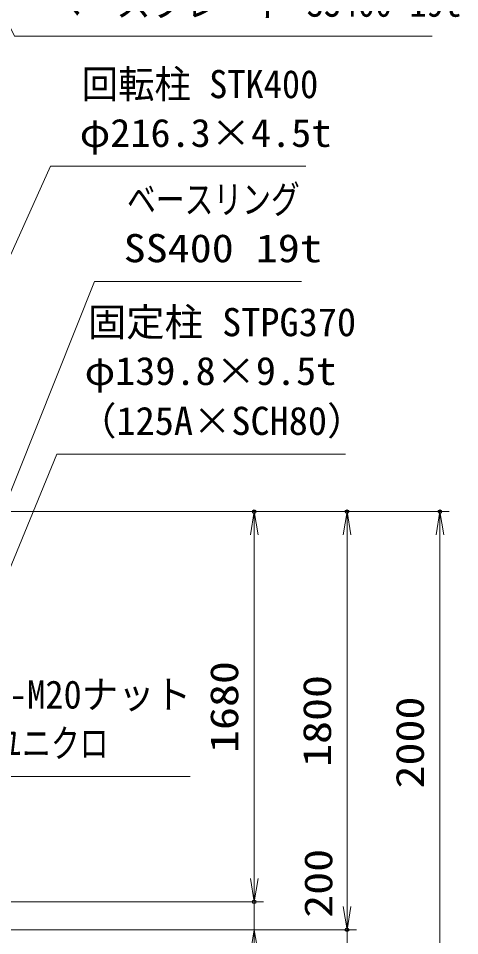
# Model space of a CAD drawing. Units: millimetres at full size. Extents: x -11880 to 11880, y -8400 to 8400.
# Drawn here: x 5305 to 7206, y -679 to 3271 of the extents above; entities that cross this region are included whole.
import ezdxf
from ezdxf.enums import TextEntityAlignment as Align

# ---------------------------------------------------------------- set-up
doc = ezdxf.new("R2010")
doc.units = ezdxf.units.MM
doc.header["$LTSCALE"] = 30
doc.header["$PDMODE"] = 32
doc.header["$PDSIZE"] = 15
doc.layers.add('0-4_寸法線', color=4, linetype='Continuous', lineweight=18)
doc.layers.add('0-5_0', color=7, linetype='Continuous', lineweight=18)
doc.layers.add('0-6_Defpoints', color=7, linetype='Continuous')
doc.styles.add('ＭＳ ゴシック', font='')
doc.styles.get('ＭＳ ゴシック').set_extended_font_data('MS Gothic')

# ---------------------------------------------------------------- blocks, each defined once
blk = doc.blocks.new('S282')
at = {"layer": '0-4_寸法線'}
for points in [[(11285367.3, 80406376.8), (11231400.9, 80406376.8), (11212617.2, 80445283.7), (11211312.8, 80447985.4)], [(11213067.4, 80445501.1), (11211312.8, 80447985.4), (11212166.9, 80445066.4)]]:
    blk.add_lwpolyline(points, dxfattribs=at)
at = {"layer": '0-4_寸法線', "color": 254, "style": 'ＭＳ ゴシック', "width": 0.9}
blk.add_text('ベースプレート SS400 19t', height=3637, dxfattribs=at).set_placement((11235600.9, 80407777.3), align=Align.BOTTOM_LEFT)
blk = doc.blocks.new('_Open')
at = {"layer": '0-5_0', "color": 4}
blk.add_line((-30, 5), (0, 0), dxfattribs=at)
blk.add_lwpolyline([(-30, -5), (0, 0), (-30, 0)], dxfattribs=at)
blk = doc.blocks.new('S283')
at = {"layer": '0-4_寸法線'}
for points in [[(11254072.8, 80310710.7), (11224557.6, 80310710.7), (11214948, 80289023.9), (11213732.6, 80286281.1)], [(11214490.8, 80289226.5), (11213732.6, 80286281.1), (11215405.1, 80288821.4)]]:
    blk.add_lwpolyline(points, dxfattribs=at)
at = {"layer": '0-4_寸法線', "color": 254, "style": 'ＭＳ ゴシック'}
for s, width, p in [('4-M20ナット', 0.95, (11228325.6, 80318411.3)), ('ユニクロ', 0.75, (11228661.2, 80312111.3))]:
    blk.add_text(s, height=3637, dxfattribs=dict(at, width=width)).set_placement(p, align=Align.BOTTOM_LEFT)
blk = doc.blocks.new('S284')
at = {"layer": '0-4_寸法線'}
for points in [[(11268486.7, 80374664.6), (11241736.3, 80374664.6), (11209486.5, 80293985.2), (11208373, 80291199.5)], [(11209022.3, 80294170.8), (11208373, 80291199.5), (11209950.8, 80293799.6)]]:
    blk.add_lwpolyline(points, dxfattribs=at)
at = {"layer": '0-4_寸法線', "color": 254, "style": 'ＭＳ ゴシック'}
for s, width, p in [('ベースリング', 0.75, (11245936.3, 80382365.2)), ('SS400 19t', 1.15, (11245504.3, 80376065.2))]:
    blk.add_text(s, height=3637, dxfattribs=dict(at, width=width)).set_placement(p, align=Align.BOTTOM_LEFT)
blk = doc.blocks.new('S286')
at = {"layer": '0-4_寸法線'}
for points in [[(11269022.5, 80389560), (11236051.3, 80389560), (11213014.8, 80338517.8), (11211780.7, 80335783.4)], [(11212559.1, 80338723.5), (11211780.7, 80335783.4), (11213470.6, 80338312.1)]]:
    blk.add_lwpolyline(points, dxfattribs=at)
at = {"layer": '0-4_寸法線', "color": 254, "style": 'ＭＳ ゴシック'}
for s, width, p in [('回転柱 STK400', 0.95, (11240060.3, 80397260.6)), ('φ216.3×4.5t', 1.05, (11239819.3, 80390960.6))]:
    blk.add_text(s, height=3637, dxfattribs=dict(at, width=width)).set_placement(p, align=Align.BOTTOM_LEFT)
blk = doc.blocks.new('S290')
at = {"layer": '0-4_寸法線'}
for points in [[(11274178.3, 80352359.2), (11236858.3, 80352359.2), (11211620.1, 80290950.3), (11210479.7, 80288175.5)], [(11211157.7, 80291140.4), (11210479.7, 80288175.5), (11212082.6, 80290760.2)]]:
    blk.add_lwpolyline(points, dxfattribs=at)
at = {"layer": '0-4_寸法線', "color": 254, "style": 'ＭＳ ゴシック'}
for s, p in [('固定柱 STPG370', (11240867.3, 80366511)), ('（125A×SCH80）', (11239606.8, 80353759.8))]:
    blk.add_text(s, height=3637, dxfattribs=at).set_placement(p, align=Align.BOTTOM_LEFT)
at = {"layer": '0-4_寸法線', "color": 254, "style": 'ＭＳ ゴシック', "width": 1.05}
blk.add_text('φ139.8×9.5t', height=3637, dxfattribs=at).set_placement((11240453.5, 80360211), align=Align.BOTTOM_LEFT)

msp = doc.modelspace()

# ---------------------------------------------------------------- linework, layer by layer
at = {"layer": '0-4_寸法線'}
for p, q in [((4433.88, 1146.63), (6361.1, 1146.63)), ((4433.88, 1146.63), (6761.1, 1146.63)), ((4433.88, 1146.63), (7161.1, 1146.63)), ((6321.1, -533.37), (6321.1, 1146.63)), ((6721.1, -653.37), (6721.1, 1146.63)), ((7121.1, -853.37), (7121.1, 1146.63)), ((6321.1, -433.37), (6321.1, -333.37)), ((6721.1, -553.37), (6721.1, -453.37)), ((4433.88, -533.37), (6361.1, -533.37)), ((4433.88, -533.37), (6361.1, -533.37)), ((6321.1, -653.37), (6321.1, -533.37)), ((5063.88, -653.37), (6761.1, -653.37)), ((5163.88, -653.37), (6361.1, -653.37)), ((5163.88, -653.37), (6761.1, -653.37)), ((6721.1, -853.37), (6721.1, -653.37))]:
    msp.add_line(p, q, dxfattribs=at)
at = {"layer": '0-6_Defpoints'}
for p in [(6321.1, 1146.63), (6721.1, 1146.63), (7121.1, 1146.63), (6321.1, -533.37), (6721.1, -653.37)]:
    msp.add_point(p, dxfattribs=at)

# ---------------------------------------------------------------- block references
at = {"layer": '0-4_寸法線', "xscale": 0.03333333, "yscale": 0.03333333}
for name in ['S282', 'S286', 'S284', 'S290', 'S283']:
    msp.add_blockref(name, (-369091.3, -2677017.73), dxfattribs=at)
at = {"layer": '0-4_寸法線', "xscale": 3.333333, "yscale": 3.333333}
for p, rotation in [((6321.1, 1146.63), 90), ((6721.1, 1146.63), 90), ((7121.1, 1146.63), 90), ((6321.1, -533.37), 270), ((6321.1, -533.37), 270), ((6721.1, -653.37), 270), ((6721.1, -653.37), 270), ((6321.1, -653.37), 90)]:
    msp.add_blockref('_Open', p, dxfattribs=dict(at, rotation=rotation))

# ---------------------------------------------------------------- texts
at = {"layer": '0-4_寸法線', "color": 254, "style": 'ＭＳ ゴシック', "width": 1.2}
for s, p in [('1680', (6288.42, 107.43)), ('1800', (6688.42, 47.43)), ('2000', (7088.42, -45.37)), ('200', (6693.92, -602.17))]:
    msp.add_text(s, height=121.2, rotation=90, dxfattribs=at).set_placement(p, align=Align.BOTTOM_LEFT)

doc.saveas('drawing.dxf')
